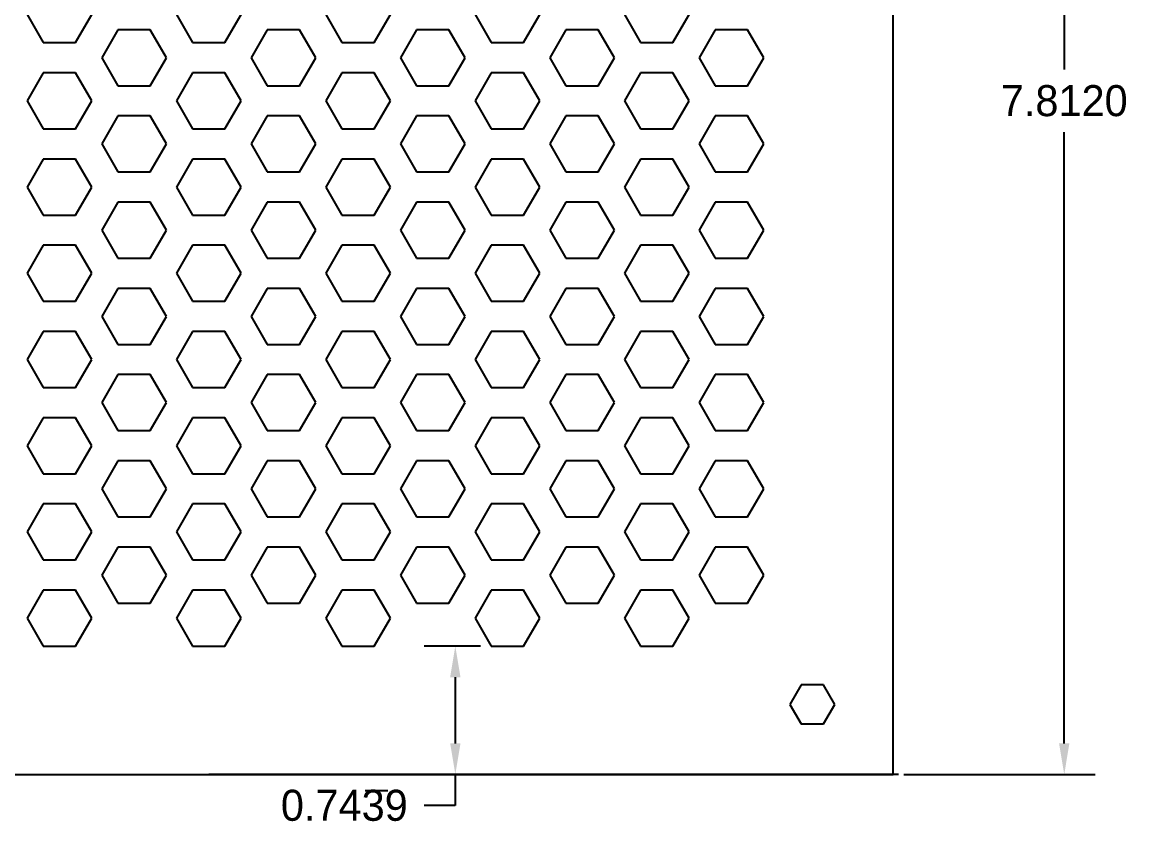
# Model space of a CAD drawing. Header units: inches. Extents: x 13.6 to 24.3, y 13.9 to 24.
# Drawn here: x 17.92 to 24.34, y 14.8 to 19.46 of the extents above; entities that cross this region are included whole.
import ezdxf

# ---------------------------------------------------------------- set-up
doc = ezdxf.new("R2010")
doc.units = ezdxf.units.IN
doc.header["$MEASUREMENT"] = 0
doc.dimstyles.get("Standard").update_dxf_attribs({"dimtxt": 0.18, "dimasz": 0.18, "dimexe": 0.18, "dimexo": 0.0625, "dimgap": 0.09, "dimtad": 0, "dimtih": 1, "dimtoh": 1, "dimdec": 4, "dimzin": 0, "dimdsep": 46, "dimtxsty": 'STANDARD', "dimcen": 0.09, "dimadec": 0, "dimazin": 0, "dimtfac": 1, "dimtdec": 4, "dimtofl": 0, "dimtmove": 0, "dimatfit": 3, "dimfxl": 1, "dimtolj": 1, "dimtzin": 0, "dimarcsym": 0})

# ---------------------------------------------------------------- blocks, each defined once
blk = doc.blocks.new('*D2')
at = {"color": 0, "linetype": 'Continuous', "lineweight": -2, "transparency": 16777216}
for p, q in [((23.0312, 22.9058), (24.1414, 22.9058)), ((23.9614, 22.7258), (23.9614, 19.1817)), ((23.9614, 15.2737), (23.9614, 18.8178)), ((23.0312, 15.0937), (24.1414, 15.0937))]:
    blk.add_line(p, q, dxfattribs=at)
at = {"color": 0, "linetype": 'Continuous', "transparency": 16777216}
for points in [[(23.9314, 22.7258), (23.9914, 22.7258), (23.9614, 22.9058)], [(23.9314, 15.2737), (23.9914, 15.2737), (23.9614, 15.0937)]]:
    blk.add_solid(points, dxfattribs=at)
at = {"layer": 'Defpoints', "color": 0, "linetype": 'Continuous', "transparency": 16777216}
for p in [(22.9688, 22.9058, -0.5), (23.9614, 22.9058), (22.9688, 15.0937, -0.5)]:
    blk.add_point(p, dxfattribs=at)
at = {"color": 0, "linetype": 'Continuous', "transparency": 16777216, "insert": (23.9614, 18.9997), "char_height": 0.18, "attachment_point": 5}
blk.add_mtext('\\A1;7.8120', dxfattribs=at)
blk = doc.blocks.new('*D9')
at = {"color": 0, "linetype": 'Continuous', "lineweight": -2, "transparency": 16777216}
for p, q in [((20.5758, 15.8376), (20.2499, 15.8376)), ((20.4299, 15.6576), (20.4299, 15.2737)), ((20.3674, 15.0937), (20.2499, 15.0937)), ((20.4299, 15.0937), (20.4299, 14.9137)), ((20.4299, 14.9137), (20.2499, 14.9137))]:
    blk.add_line(p, q, dxfattribs=at)
at = {"color": 0, "linetype": 'Continuous', "transparency": 16777216}
for points in [[(20.3999, 15.6576), (20.4599, 15.6576), (20.4299, 15.8376)], [(20.3999, 15.2737), (20.4599, 15.2737), (20.4299, 15.0937)]]:
    blk.add_solid(points, dxfattribs=at)
at = {"layer": 'Defpoints', "color": 0, "linetype": 'Continuous', "transparency": 16777216}
for p in [(20.6383, 15.8376, -0.5), (20.4299, 15.0937, -0.5), (20.4299, 15.0937)]:
    blk.add_point(p, dxfattribs=at)
at = {"color": 0, "linetype": 'Continuous', "transparency": 16777216, "insert": (19.7861, 14.9137), "char_height": 0.18, "attachment_point": 5}
blk.add_mtext('\\A1;0.7439', dxfattribs=at)

msp = doc.modelspace()

# ---------------------------------------------------------------- linework, layer by layer
for p, q in [((22.96875, 15.09375, -0.5), (22.96875, 22.90575, -0.5)), ((17.94648, 19.5, -0.5), (18.04023, 19.33762, -0.5)), ((18.22773, 19.33762, -0.5), (18.32148, 19.5, -0.5)), ((18.8125, 19.5, -0.5), (18.90625, 19.33762, -0.5)), ((19.09375, 19.33762, -0.5), (19.1875, 19.5, -0.5)), ((19.67853, 19.5, -0.5), (19.77228, 19.33762, -0.5)), ((19.95978, 19.33762, -0.5), (20.05353, 19.5, -0.5)), ((20.54455, 19.5, -0.5), (20.6383, 19.33762, -0.5)), ((20.8258, 19.33762, -0.5), (20.91955, 19.5, -0.5)), ((21.41058, 19.5, -0.5), (21.50433, 19.33762, -0.5)), ((21.69183, 19.33762, -0.5), (21.78558, 19.5, -0.5)), ((18.47324, 19.41238, -0.5), (18.37949, 19.25, -0.5)), ((18.66074, 19.41238, -0.5), (18.47324, 19.41238, -0.5)), ((18.75449, 19.25, -0.5), (18.66074, 19.41238, -0.5)), ((19.33926, 19.41238, -0.5), (19.24551, 19.25, -0.5)), ((19.52676, 19.41238, -0.5), (19.33926, 19.41238, -0.5)), ((19.62051, 19.25, -0.5), (19.52676, 19.41238, -0.5)), ((20.20529, 19.41238, -0.5), (20.11154, 19.25, -0.5)), ((20.39279, 19.41238, -0.5), (20.20529, 19.41238, -0.5)), ((20.48654, 19.25, -0.5), (20.39279, 19.41238, -0.5)), ((21.07132, 19.41238, -0.5), (20.97757, 19.25, -0.5)), ((21.25882, 19.41238, -0.5), (21.07132, 19.41238, -0.5)), ((21.35257, 19.25, -0.5), (21.25882, 19.41238, -0.5)), ((21.93734, 19.41238, -0.5), (21.84359, 19.25, -0.5)), ((22.12484, 19.41238, -0.5), (21.93734, 19.41238, -0.5)), ((22.21859, 19.25, -0.5), (22.12484, 19.41238, -0.5)), ((18.04023, 19.33762, -0.5), (18.22773, 19.33762, -0.5)), ((18.90625, 19.33762, -0.5), (19.09375, 19.33762, -0.5)), ((19.77228, 19.33762, -0.5), (19.95978, 19.33762, -0.5)), ((20.6383, 19.33762, -0.5), (20.8258, 19.33762, -0.5)), ((21.50433, 19.33762, -0.5), (21.69183, 19.33762, -0.5)), ((18.37949, 19.25, -0.5), (18.47324, 19.08762, -0.5)), ((18.66074, 19.08762, -0.5), (18.75449, 19.25, -0.5)), ((19.24551, 19.25, -0.5), (19.33926, 19.08762, -0.5)), ((19.52676, 19.08762, -0.5), (19.62051, 19.25, -0.5)), ((20.11154, 19.25, -0.5), (20.20529, 19.08762, -0.5)), ((20.39279, 19.08762, -0.5), (20.48654, 19.25, -0.5)), ((20.97757, 19.25, -0.5), (21.07132, 19.08762, -0.5)), ((21.25882, 19.08762, -0.5), (21.35257, 19.25, -0.5)), ((21.84359, 19.25, -0.5), (21.93734, 19.08762, -0.5)), ((22.12484, 19.08762, -0.5), (22.21859, 19.25, -0.5)), ((18.04023, 19.16238, -0.5), (17.94648, 19, -0.5)), ((18.22773, 19.16238, -0.5), (18.04023, 19.16238, -0.5)), ((18.32148, 19, -0.5), (18.22773, 19.16238, -0.5)), ((18.90625, 19.16238, -0.5), (18.8125, 19, -0.5)), ((19.09375, 19.16238, -0.5), (18.90625, 19.16238, -0.5)), ((19.1875, 19, -0.5), (19.09375, 19.16238, -0.5)), ((19.77228, 19.16238, -0.5), (19.67853, 19, -0.5)), ((19.95978, 19.16238, -0.5), (19.77228, 19.16238, -0.5)), ((20.05353, 19, -0.5), (19.95978, 19.16238, -0.5)), ((20.6383, 19.16238, -0.5), (20.54455, 19, -0.5)), ((20.8258, 19.16238, -0.5), (20.6383, 19.16238, -0.5)), ((20.91955, 19, -0.5), (20.8258, 19.16238, -0.5)), ((21.50433, 19.16238, -0.5), (21.41058, 19, -0.5)), ((21.69183, 19.16238, -0.5), (21.50433, 19.16238, -0.5)), ((21.78558, 19, -0.5), (21.69183, 19.16238, -0.5)), ((18.47324, 19.08762, -0.5), (18.66074, 19.08762, -0.5)), ((19.33926, 19.08762, -0.5), (19.52676, 19.08762, -0.5)), ((20.20529, 19.08762, -0.5), (20.39279, 19.08762, -0.5)), ((21.07132, 19.08762, -0.5), (21.25882, 19.08762, -0.5)), ((21.93734, 19.08762, -0.5), (22.12484, 19.08762, -0.5)), ((17.94648, 19, -0.5), (18.04023, 18.83762, -0.5)), ((18.22773, 18.83762, -0.5), (18.32148, 19, -0.5)), ((18.8125, 19, -0.5), (18.90625, 18.83762, -0.5)), ((19.09375, 18.83762, -0.5), (19.1875, 19, -0.5)), ((19.67853, 19, -0.5), (19.77228, 18.83762, -0.5)), ((19.95978, 18.83762, -0.5), (20.05353, 19, -0.5)), ((20.54455, 19, -0.5), (20.6383, 18.83762, -0.5)), ((20.8258, 18.83762, -0.5), (20.91955, 19, -0.5)), ((21.41058, 19, -0.5), (21.50433, 18.83762, -0.5)), ((21.69183, 18.83762, -0.5), (21.78558, 19, -0.5)), ((18.47324, 18.91238, -0.5), (18.37949, 18.75, -0.5)), ((18.66074, 18.91238, -0.5), (18.47324, 18.91238, -0.5)), ((18.75449, 18.75, -0.5), (18.66074, 18.91238, -0.5)), ((19.33926, 18.91238, -0.5), (19.24551, 18.75, -0.5)), ((19.52676, 18.91238, -0.5), (19.33926, 18.91238, -0.5)), ((19.62051, 18.75, -0.5), (19.52676, 18.91238, -0.5)), ((20.20529, 18.91238, -0.5), (20.11154, 18.75, -0.5)), ((20.39279, 18.91238, -0.5), (20.20529, 18.91238, -0.5)), ((20.48654, 18.75, -0.5), (20.39279, 18.91238, -0.5)), ((21.07132, 18.91238, -0.5), (20.97757, 18.75, -0.5)), ((21.25882, 18.91238, -0.5), (21.07132, 18.91238, -0.5)), ((21.35257, 18.75, -0.5), (21.25882, 18.91238, -0.5)), ((21.93734, 18.91238, -0.5), (21.84359, 18.75, -0.5)), ((22.12484, 18.91238, -0.5), (21.93734, 18.91238, -0.5)), ((22.21859, 18.75, -0.5), (22.12484, 18.91238, -0.5)), ((18.04023, 18.83762, -0.5), (18.22773, 18.83762, -0.5)), ((18.90625, 18.83762, -0.5), (19.09375, 18.83762, -0.5)), ((19.77228, 18.83762, -0.5), (19.95978, 18.83762, -0.5)), ((20.6383, 18.83762, -0.5), (20.8258, 18.83762, -0.5)), ((21.50433, 18.83762, -0.5), (21.69183, 18.83762, -0.5)), ((18.37949, 18.75, -0.5), (18.47324, 18.58762, -0.5)), ((18.66074, 18.58762, -0.5), (18.75449, 18.75, -0.5)), ((19.24551, 18.75, -0.5), (19.33926, 18.58762, -0.5)), ((19.52676, 18.58762, -0.5), (19.62051, 18.75, -0.5)), ((20.11154, 18.75, -0.5), (20.20529, 18.58762, -0.5)), ((20.39279, 18.58762, -0.5), (20.48654, 18.75, -0.5)), ((20.97757, 18.75, -0.5), (21.07132, 18.58762, -0.5)), ((21.25882, 18.58762, -0.5), (21.35257, 18.75, -0.5)), ((21.84359, 18.75, -0.5), (21.93734, 18.58762, -0.5)), ((22.12484, 18.58762, -0.5), (22.21859, 18.75, -0.5)), ((18.04023, 18.66238, -0.5), (17.94648, 18.5, -0.5)), ((18.22773, 18.66238, -0.5), (18.04023, 18.66238, -0.5)), ((18.32148, 18.5, -0.5), (18.22773, 18.66238, -0.5)), ((18.90625, 18.66238, -0.5), (18.8125, 18.5, -0.5)), ((19.09375, 18.66238, -0.5), (18.90625, 18.66238, -0.5)), ((19.1875, 18.5, -0.5), (19.09375, 18.66238, -0.5)), ((19.77228, 18.66238, -0.5), (19.67853, 18.5, -0.5)), ((19.95978, 18.66238, -0.5), (19.77228, 18.66238, -0.5)), ((20.05353, 18.5, -0.5), (19.95978, 18.66238, -0.5)), ((20.6383, 18.66238, -0.5), (20.54455, 18.5, -0.5)), ((20.8258, 18.66238, -0.5), (20.6383, 18.66238, -0.5)), ((20.91955, 18.5, -0.5), (20.8258, 18.66238, -0.5)), ((21.50433, 18.66238, -0.5), (21.41058, 18.5, -0.5)), ((21.69183, 18.66238, -0.5), (21.50433, 18.66238, -0.5)), ((21.78558, 18.5, -0.5), (21.69183, 18.66238, -0.5)), ((18.47324, 18.58762, -0.5), (18.66074, 18.58762, -0.5)), ((19.33926, 18.58762, -0.5), (19.52676, 18.58762, -0.5)), ((20.20529, 18.58762, -0.5), (20.39279, 18.58762, -0.5)), ((21.07132, 18.58762, -0.5), (21.25882, 18.58762, -0.5)), ((21.93734, 18.58762, -0.5), (22.12484, 18.58762, -0.5)), ((17.94648, 18.5, -0.5), (18.04023, 18.33762, -0.5)), ((18.22773, 18.33762, -0.5), (18.32148, 18.5, -0.5)), ((18.8125, 18.5, -0.5), (18.90625, 18.33762, -0.5)), ((19.09375, 18.33762, -0.5), (19.1875, 18.5, -0.5)), ((19.67853, 18.5, -0.5), (19.77228, 18.33762, -0.5)), ((19.95978, 18.33762, -0.5), (20.05353, 18.5, -0.5)), ((20.54455, 18.5, -0.5), (20.6383, 18.33762, -0.5)), ((20.8258, 18.33762, -0.5), (20.91955, 18.5, -0.5)), ((21.41058, 18.5, -0.5), (21.50433, 18.33762, -0.5)), ((21.69183, 18.33762, -0.5), (21.78558, 18.5, -0.5)), ((18.47324, 18.41238, -0.5), (18.37949, 18.25, -0.5)), ((18.66074, 18.41238, -0.5), (18.47324, 18.41238, -0.5)), ((18.75449, 18.25, -0.5), (18.66074, 18.41238, -0.5)), ((19.33926, 18.41238, -0.5), (19.24551, 18.25, -0.5)), ((19.52676, 18.41238, -0.5), (19.33926, 18.41238, -0.5)), ((19.62051, 18.25, -0.5), (19.52676, 18.41238, -0.5)), ((20.20529, 18.41238, -0.5), (20.11154, 18.25, -0.5)), ((20.39279, 18.41238, -0.5), (20.20529, 18.41238, -0.5)), ((20.48654, 18.25, -0.5), (20.39279, 18.41238, -0.5)), ((21.07132, 18.41238, -0.5), (20.97757, 18.25, -0.5)), ((21.25882, 18.41238, -0.5), (21.07132, 18.41238, -0.5)), ((21.35257, 18.25, -0.5), (21.25882, 18.41238, -0.5)), ((21.93734, 18.41238, -0.5), (21.84359, 18.25, -0.5)), ((22.12484, 18.41238, -0.5), (21.93734, 18.41238, -0.5)), ((22.21859, 18.25, -0.5), (22.12484, 18.41238, -0.5)), ((18.04023, 18.33762, -0.5), (18.22773, 18.33762, -0.5)), ((18.90625, 18.33762, -0.5), (19.09375, 18.33762, -0.5)), ((19.77228, 18.33762, -0.5), (19.95978, 18.33762, -0.5)), ((20.6383, 18.33762, -0.5), (20.8258, 18.33762, -0.5)), ((21.50433, 18.33762, -0.5), (21.69183, 18.33762, -0.5)), ((18.37949, 18.25, -0.5), (18.47324, 18.08762, -0.5)), ((18.66074, 18.08762, -0.5), (18.75449, 18.25, -0.5)), ((19.24551, 18.25, -0.5), (19.33926, 18.08762, -0.5)), ((19.52676, 18.08762, -0.5), (19.62051, 18.25, -0.5)), ((20.11154, 18.25, -0.5), (20.20529, 18.08762, -0.5)), ((20.39279, 18.08762, -0.5), (20.48654, 18.25, -0.5)), ((20.97757, 18.25, -0.5), (21.07132, 18.08762, -0.5)), ((21.25882, 18.08762, -0.5), (21.35257, 18.25, -0.5)), ((21.84359, 18.25, -0.5), (21.93734, 18.08762, -0.5)), ((22.12484, 18.08762, -0.5), (22.21859, 18.25, -0.5)), ((18.04023, 18.16238, -0.5), (17.94648, 18, -0.5)), ((18.22773, 18.16238, -0.5), (18.04023, 18.16238, -0.5)), ((18.32148, 18, -0.5), (18.22773, 18.16238, -0.5)), ((18.90625, 18.16238, -0.5), (18.8125, 18, -0.5)), ((19.09375, 18.16238, -0.5), (18.90625, 18.16238, -0.5)), ((19.1875, 18, -0.5), (19.09375, 18.16238, -0.5)), ((19.77228, 18.16238, -0.5), (19.67853, 18, -0.5)), ((19.95978, 18.16238, -0.5), (19.77228, 18.16238, -0.5)), ((20.05353, 18, -0.5), (19.95978, 18.16238, -0.5)), ((20.6383, 18.16238, -0.5), (20.54455, 18, -0.5)), ((20.8258, 18.16238, -0.5), (20.6383, 18.16238, -0.5)), ((20.91955, 18, -0.5), (20.8258, 18.16238, -0.5)), ((21.50433, 18.16238, -0.5), (21.41058, 18, -0.5)), ((21.69183, 18.16238, -0.5), (21.50433, 18.16238, -0.5)), ((21.78558, 18, -0.5), (21.69183, 18.16238, -0.5)), ((18.47324, 18.08762, -0.5), (18.66074, 18.08762, -0.5)), ((19.33926, 18.08762, -0.5), (19.52676, 18.08762, -0.5)), ((20.20529, 18.08762, -0.5), (20.39279, 18.08762, -0.5)), ((21.07132, 18.08762, -0.5), (21.25882, 18.08762, -0.5)), ((21.93734, 18.08762, -0.5), (22.12484, 18.08762, -0.5)), ((17.94648, 18, -0.5), (18.04023, 17.83762, -0.5)), ((18.22773, 17.83762, -0.5), (18.32148, 18, -0.5)), ((18.8125, 18, -0.5), (18.90625, 17.83762, -0.5)), ((19.09375, 17.83762, -0.5), (19.1875, 18, -0.5)), ((19.67853, 18, -0.5), (19.77228, 17.83762, -0.5)), ((19.95978, 17.83762, -0.5), (20.05353, 18, -0.5)), ((20.54455, 18, -0.5), (20.6383, 17.83762, -0.5)), ((20.8258, 17.83762, -0.5), (20.91955, 18, -0.5)), ((21.41058, 18, -0.5), (21.50433, 17.83762, -0.5)), ((21.69183, 17.83762, -0.5), (21.78558, 18, -0.5)), ((18.47324, 17.91238, -0.5), (18.37949, 17.75, -0.5)), ((18.66074, 17.91238, -0.5), (18.47324, 17.91238, -0.5)), ((18.75449, 17.75, -0.5), (18.66074, 17.91238, -0.5)), ((19.33926, 17.91238, -0.5), (19.24551, 17.75, -0.5)), ((19.52676, 17.91238, -0.5), (19.33926, 17.91238, -0.5)), ((19.62051, 17.75, -0.5), (19.52676, 17.91238, -0.5)), ((20.20529, 17.91238, -0.5), (20.11154, 17.75, -0.5)), ((20.39279, 17.91238, -0.5), (20.20529, 17.91238, -0.5)), ((20.48654, 17.75, -0.5), (20.39279, 17.91238, -0.5)), ((21.07132, 17.91238, -0.5), (20.97757, 17.75, -0.5)), ((21.25882, 17.91238, -0.5), (21.07132, 17.91238, -0.5)), ((21.35257, 17.75, -0.5), (21.25882, 17.91238, -0.5)), ((21.93734, 17.91238, -0.5), (21.84359, 17.75, -0.5)), ((22.12484, 17.91238, -0.5), (21.93734, 17.91238, -0.5)), ((22.21859, 17.75, -0.5), (22.12484, 17.91238, -0.5)), ((18.04023, 17.83762, -0.5), (18.22773, 17.83762, -0.5)), ((18.90625, 17.83762, -0.5), (19.09375, 17.83762, -0.5)), ((19.77228, 17.83762, -0.5), (19.95978, 17.83762, -0.5)), ((20.6383, 17.83762, -0.5), (20.8258, 17.83762, -0.5)), ((21.50433, 17.83762, -0.5), (21.69183, 17.83762, -0.5)), ((18.37949, 17.75, -0.5), (18.47324, 17.58762, -0.5)), ((18.66074, 17.58762, -0.5), (18.75449, 17.75, -0.5)), ((19.24551, 17.75, -0.5), (19.33926, 17.58762, -0.5)), ((19.52676, 17.58762, -0.5), (19.62051, 17.75, -0.5)), ((20.11154, 17.75, -0.5), (20.20529, 17.58762, -0.5)), ((20.39279, 17.58762, -0.5), (20.48654, 17.75, -0.5)), ((20.97757, 17.75, -0.5), (21.07132, 17.58762, -0.5)), ((21.25882, 17.58762, -0.5), (21.35257, 17.75, -0.5)), ((21.84359, 17.75, -0.5), (21.93734, 17.58762, -0.5)), ((22.12484, 17.58762, -0.5), (22.21859, 17.75, -0.5)), ((18.04023, 17.66238, -0.5), (17.94648, 17.5, -0.5)), ((18.22773, 17.66238, -0.5), (18.04023, 17.66238, -0.5)), ((18.32148, 17.5, -0.5), (18.22773, 17.66238, -0.5)), ((18.90625, 17.66238, -0.5), (18.8125, 17.5, -0.5)), ((19.09375, 17.66238, -0.5), (18.90625, 17.66238, -0.5)), ((19.1875, 17.5, -0.5), (19.09375, 17.66238, -0.5)), ((19.77228, 17.66238, -0.5), (19.67853, 17.5, -0.5)), ((19.95978, 17.66238, -0.5), (19.77228, 17.66238, -0.5)), ((20.05353, 17.5, -0.5), (19.95978, 17.66238, -0.5)), ((20.6383, 17.66238, -0.5), (20.54455, 17.5, -0.5)), ((20.8258, 17.66238, -0.5), (20.6383, 17.66238, -0.5)), ((20.91955, 17.5, -0.5), (20.8258, 17.66238, -0.5)), ((21.50433, 17.66238, -0.5), (21.41058, 17.5, -0.5)), ((21.69183, 17.66238, -0.5), (21.50433, 17.66238, -0.5)), ((21.78558, 17.5, -0.5), (21.69183, 17.66238, -0.5)), ((18.47324, 17.58762, -0.5), (18.66074, 17.58762, -0.5)), ((19.33926, 17.58762, -0.5), (19.52676, 17.58762, -0.5)), ((20.20529, 17.58762, -0.5), (20.39279, 17.58762, -0.5)), ((21.07132, 17.58762, -0.5), (21.25882, 17.58762, -0.5)), ((21.93734, 17.58762, -0.5), (22.12484, 17.58762, -0.5)), ((17.94648, 17.5, -0.5), (18.04023, 17.33762, -0.5)), ((18.22773, 17.33762, -0.5), (18.32148, 17.5, -0.5)), ((18.8125, 17.5, -0.5), (18.90625, 17.33762, -0.5)), ((19.09375, 17.33762, -0.5), (19.1875, 17.5, -0.5)), ((19.67853, 17.5, -0.5), (19.77228, 17.33762, -0.5)), ((19.95978, 17.33762, -0.5), (20.05353, 17.5, -0.5)), ((20.54455, 17.5, -0.5), (20.6383, 17.33762, -0.5)), ((20.8258, 17.33762, -0.5), (20.91955, 17.5, -0.5)), ((21.41058, 17.5, -0.5), (21.50433, 17.33762, -0.5)), ((21.69183, 17.33762, -0.5), (21.78558, 17.5, -0.5)), ((18.47324, 17.41238, -0.5), (18.37949, 17.25, -0.5)), ((18.66074, 17.41238, -0.5), (18.47324, 17.41238, -0.5)), ((18.75449, 17.25, -0.5), (18.66074, 17.41238, -0.5)), ((19.33926, 17.41238, -0.5), (19.24551, 17.25, -0.5)), ((19.52676, 17.41238, -0.5), (19.33926, 17.41238, -0.5)), ((19.62051, 17.25, -0.5), (19.52676, 17.41238, -0.5)), ((20.20529, 17.41238, -0.5), (20.11154, 17.25, -0.5)), ((20.39279, 17.41238, -0.5), (20.20529, 17.41238, -0.5)), ((20.48654, 17.25, -0.5), (20.39279, 17.41238, -0.5)), ((21.07132, 17.41238, -0.5), (20.97757, 17.25, -0.5)), ((21.25882, 17.41238, -0.5), (21.07132, 17.41238, -0.5)), ((21.35257, 17.25, -0.5), (21.25882, 17.41238, -0.5)), ((21.93734, 17.41238, -0.5), (21.84359, 17.25, -0.5)), ((22.12484, 17.41238, -0.5), (21.93734, 17.41238, -0.5)), ((22.21859, 17.25, -0.5), (22.12484, 17.41238, -0.5)), ((18.04023, 17.33762, -0.5), (18.22773, 17.33762, -0.5)), ((18.90625, 17.33762, -0.5), (19.09375, 17.33762, -0.5)), ((19.77228, 17.33762, -0.5), (19.95978, 17.33762, -0.5)), ((20.6383, 17.33762, -0.5), (20.8258, 17.33762, -0.5)), ((21.50433, 17.33762, -0.5), (21.69183, 17.33762, -0.5)), ((18.37949, 17.25, -0.5), (18.47324, 17.08762, -0.5)), ((18.66074, 17.08762, -0.5), (18.75449, 17.25, -0.5)), ((19.24551, 17.25, -0.5), (19.33926, 17.08762, -0.5)), ((19.52676, 17.08762, -0.5), (19.62051, 17.25, -0.5)), ((20.11154, 17.25, -0.5), (20.20529, 17.08762, -0.5)), ((20.39279, 17.08762, -0.5), (20.48654, 17.25, -0.5)), ((20.97757, 17.25, -0.5), (21.07132, 17.08762, -0.5)), ((21.25882, 17.08762, -0.5), (21.35257, 17.25, -0.5)), ((21.84359, 17.25, -0.5), (21.93734, 17.08762, -0.5)), ((22.12484, 17.08762, -0.5), (22.21859, 17.25, -0.5)), ((18.04023, 17.16238, -0.5), (17.94648, 17, -0.5)), ((18.22773, 17.16238, -0.5), (18.04023, 17.16238, -0.5)), ((18.32148, 17, -0.5), (18.22773, 17.16238, -0.5)), ((18.90625, 17.16238, -0.5), (18.8125, 17, -0.5)), ((19.09375, 17.16238, -0.5), (18.90625, 17.16238, -0.5)), ((19.1875, 17, -0.5), (19.09375, 17.16238, -0.5)), ((19.77228, 17.16238, -0.5), (19.67853, 17, -0.5)), ((19.95978, 17.16238, -0.5), (19.77228, 17.16238, -0.5)), ((20.05353, 17, -0.5), (19.95978, 17.16238, -0.5)), ((20.6383, 17.16238, -0.5), (20.54455, 17, -0.5)), ((20.8258, 17.16238, -0.5), (20.6383, 17.16238, -0.5)), ((20.91955, 17, -0.5), (20.8258, 17.16238, -0.5)), ((21.50433, 17.16238, -0.5), (21.41058, 17, -0.5)), ((21.69183, 17.16238, -0.5), (21.50433, 17.16238, -0.5)), ((21.78558, 17, -0.5), (21.69183, 17.16238, -0.5)), ((18.47324, 17.08762, -0.5), (18.66074, 17.08762, -0.5)), ((19.33926, 17.08762, -0.5), (19.52676, 17.08762, -0.5)), ((20.20529, 17.08762, -0.5), (20.39279, 17.08762, -0.5)), ((21.07132, 17.08762, -0.5), (21.25882, 17.08762, -0.5)), ((21.93734, 17.08762, -0.5), (22.12484, 17.08762, -0.5)), ((17.94648, 17, -0.5), (18.04023, 16.83762, -0.5)), ((18.22773, 16.83762, -0.5), (18.32148, 17, -0.5)), ((18.8125, 17, -0.5), (18.90625, 16.83762, -0.5)), ((19.09375, 16.83762, -0.5), (19.1875, 17, -0.5)), ((19.67853, 17, -0.5), (19.77228, 16.83762, -0.5)), ((19.95978, 16.83762, -0.5), (20.05353, 17, -0.5)), ((20.54455, 17, -0.5), (20.6383, 16.83762, -0.5)), ((20.8258, 16.83762, -0.5), (20.91955, 17, -0.5)), ((21.41058, 17, -0.5), (21.50433, 16.83762, -0.5)), ((21.69183, 16.83762, -0.5), (21.78558, 17, -0.5)), ((18.47324, 16.91238, -0.5), (18.37949, 16.75, -0.5)), ((18.66074, 16.91238, -0.5), (18.47324, 16.91238, -0.5)), ((18.75449, 16.75, -0.5), (18.66074, 16.91238, -0.5)), ((19.33926, 16.91238, -0.5), (19.24551, 16.75, -0.5)), ((19.52676, 16.91238, -0.5), (19.33926, 16.91238, -0.5)), ((19.62051, 16.75, -0.5), (19.52676, 16.91238, -0.5)), ((20.20529, 16.91238, -0.5), (20.11154, 16.75, -0.5)), ((20.39279, 16.91238, -0.5), (20.20529, 16.91238, -0.5)), ((20.48654, 16.75, -0.5), (20.39279, 16.91238, -0.5)), ((21.07132, 16.91238, -0.5), (20.97757, 16.75, -0.5)), ((21.25882, 16.91238, -0.5), (21.07132, 16.91238, -0.5)), ((21.35257, 16.75, -0.5), (21.25882, 16.91238, -0.5)), ((21.93734, 16.91238, -0.5), (21.84359, 16.75, -0.5)), ((22.12484, 16.91238, -0.5), (21.93734, 16.91238, -0.5)), ((22.21859, 16.75, -0.5), (22.12484, 16.91238, -0.5)), ((18.04023, 16.83762, -0.5), (18.22773, 16.83762, -0.5)), ((18.90625, 16.83762, -0.5), (19.09375, 16.83762, -0.5)), ((19.77228, 16.83762, -0.5), (19.95978, 16.83762, -0.5)), ((20.6383, 16.83762, -0.5), (20.8258, 16.83762, -0.5)), ((21.50433, 16.83762, -0.5), (21.69183, 16.83762, -0.5)), ((18.37949, 16.75, -0.5), (18.47324, 16.58762, -0.5)), ((18.66074, 16.58762, -0.5), (18.75449, 16.75, -0.5)), ((19.24551, 16.75, -0.5), (19.33926, 16.58762, -0.5)), ((19.52676, 16.58762, -0.5), (19.62051, 16.75, -0.5)), ((20.11154, 16.75, -0.5), (20.20529, 16.58762, -0.5)), ((20.39279, 16.58762, -0.5), (20.48654, 16.75, -0.5)), ((20.97757, 16.75, -0.5), (21.07132, 16.58762, -0.5)), ((21.25882, 16.58762, -0.5), (21.35257, 16.75, -0.5)), ((21.84359, 16.75, -0.5), (21.93734, 16.58762, -0.5)), ((22.12484, 16.58762, -0.5), (22.21859, 16.75, -0.5)), ((18.04023, 16.66238, -0.5), (17.94648, 16.5, -0.5)), ((18.22773, 16.66238, -0.5), (18.04023, 16.66238, -0.5)), ((18.32148, 16.5, -0.5), (18.22773, 16.66238, -0.5)), ((18.90625, 16.66238, -0.5), (18.8125, 16.5, -0.5)), ((19.09375, 16.66238, -0.5), (18.90625, 16.66238, -0.5)), ((19.1875, 16.5, -0.5), (19.09375, 16.66238, -0.5)), ((19.77228, 16.66238, -0.5), (19.67853, 16.5, -0.5)), ((19.95978, 16.66238, -0.5), (19.77228, 16.66238, -0.5)), ((20.05353, 16.5, -0.5), (19.95978, 16.66238, -0.5)), ((20.6383, 16.66238, -0.5), (20.54455, 16.5, -0.5)), ((20.8258, 16.66238, -0.5), (20.6383, 16.66238, -0.5)), ((20.91955, 16.5, -0.5), (20.8258, 16.66238, -0.5)), ((21.50433, 16.66238, -0.5), (21.41058, 16.5, -0.5)), ((21.69183, 16.66238, -0.5), (21.50433, 16.66238, -0.5)), ((21.78558, 16.5, -0.5), (21.69183, 16.66238, -0.5)), ((18.47324, 16.58762, -0.5), (18.66074, 16.58762, -0.5)), ((19.33926, 16.58762, -0.5), (19.52676, 16.58762, -0.5)), ((20.20529, 16.58762, -0.5), (20.39279, 16.58762, -0.5)), ((21.07132, 16.58762, -0.5), (21.25882, 16.58762, -0.5)), ((21.93734, 16.58762, -0.5), (22.12484, 16.58762, -0.5)), ((17.94648, 16.5, -0.5), (18.04023, 16.33762, -0.5)), ((18.22773, 16.33762, -0.5), (18.32148, 16.5, -0.5)), ((18.8125, 16.5, -0.5), (18.90625, 16.33762, -0.5)), ((19.09375, 16.33762, -0.5), (19.1875, 16.5, -0.5)), ((19.67853, 16.5, -0.5), (19.77228, 16.33762, -0.5)), ((19.95978, 16.33762, -0.5), (20.05353, 16.5, -0.5)), ((20.54455, 16.5, -0.5), (20.6383, 16.33762, -0.5)), ((20.8258, 16.33762, -0.5), (20.91955, 16.5, -0.5)), ((21.41058, 16.5, -0.5), (21.50433, 16.33762, -0.5)), ((21.69183, 16.33762, -0.5), (21.78558, 16.5, -0.5)), ((18.47324, 16.41238, -0.5), (18.37949, 16.25, -0.5)), ((18.66074, 16.41238, -0.5), (18.47324, 16.41238, -0.5)), ((18.75449, 16.25, -0.5), (18.66074, 16.41238, -0.5)), ((19.33926, 16.41238, -0.5), (19.24551, 16.25, -0.5)), ((19.52676, 16.41238, -0.5), (19.33926, 16.41238, -0.5)), ((19.62051, 16.25, -0.5), (19.52676, 16.41238, -0.5)), ((20.20529, 16.41238, -0.5), (20.11154, 16.25, -0.5)), ((20.39279, 16.41238, -0.5), (20.20529, 16.41238, -0.5)), ((20.48654, 16.25, -0.5), (20.39279, 16.41238, -0.5)), ((21.07132, 16.41238, -0.5), (20.97757, 16.25, -0.5)), ((21.25882, 16.41238, -0.5), (21.07132, 16.41238, -0.5)), ((21.35257, 16.25, -0.5), (21.25882, 16.41238, -0.5)), ((21.93734, 16.41238, -0.5), (21.84359, 16.25, -0.5)), ((22.12484, 16.41238, -0.5), (21.93734, 16.41238, -0.5)), ((22.21859, 16.25, -0.5), (22.12484, 16.41238, -0.5)), ((18.04023, 16.33762, -0.5), (18.22773, 16.33762, -0.5)), ((18.90625, 16.33762, -0.5), (19.09375, 16.33762, -0.5)), ((19.77228, 16.33762, -0.5), (19.95978, 16.33762, -0.5)), ((20.6383, 16.33762, -0.5), (20.8258, 16.33762, -0.5)), ((21.50433, 16.33762, -0.5), (21.69183, 16.33762, -0.5)), ((18.37949, 16.25, -0.5), (18.47324, 16.08762, -0.5)), ((18.66074, 16.08762, -0.5), (18.75449, 16.25, -0.5)), ((19.24551, 16.25, -0.5), (19.33926, 16.08762, -0.5)), ((19.52676, 16.08762, -0.5), (19.62051, 16.25, -0.5)), ((20.11154, 16.25, -0.5), (20.20529, 16.08762, -0.5)), ((20.39279, 16.08762, -0.5), (20.48654, 16.25, -0.5)), ((20.97757, 16.25, -0.5), (21.07132, 16.08762, -0.5)), ((21.25882, 16.08762, -0.5), (21.35257, 16.25, -0.5)), ((21.84359, 16.25, -0.5), (21.93734, 16.08762, -0.5)), ((22.12484, 16.08762, -0.5), (22.21859, 16.25, -0.5)), ((18.04023, 16.16238, -0.5), (17.94648, 16, -0.5)), ((18.22773, 16.16238, -0.5), (18.04023, 16.16238, -0.5)), ((18.32148, 16, -0.5), (18.22773, 16.16238, -0.5)), ((18.90625, 16.16238, -0.5), (18.8125, 16, -0.5)), ((19.09375, 16.16238, -0.5), (18.90625, 16.16238, -0.5)), ((19.1875, 16, -0.5), (19.09375, 16.16238, -0.5)), ((19.77228, 16.16238, -0.5), (19.67853, 16, -0.5)), ((19.95978, 16.16238, -0.5), (19.77228, 16.16238, -0.5)), ((20.05353, 16, -0.5), (19.95978, 16.16238, -0.5)), ((20.6383, 16.16238, -0.5), (20.54455, 16, -0.5)), ((20.8258, 16.16238, -0.5), (20.6383, 16.16238, -0.5)), ((20.91955, 16, -0.5), (20.8258, 16.16238, -0.5)), ((21.50433, 16.16238, -0.5), (21.41058, 16, -0.5)), ((21.69183, 16.16238, -0.5), (21.50433, 16.16238, -0.5)), ((21.78558, 16, -0.5), (21.69183, 16.16238, -0.5)), ((18.47324, 16.08762, -0.5), (18.66074, 16.08762, -0.5)), ((19.33926, 16.08762, -0.5), (19.52676, 16.08762, -0.5)), ((20.20529, 16.08762, -0.5), (20.39279, 16.08762, -0.5)), ((21.07132, 16.08762, -0.5), (21.25882, 16.08762, -0.5)), ((21.93734, 16.08762, -0.5), (22.12484, 16.08762, -0.5)), ((17.94648, 16, -0.5), (18.04023, 15.83762, -0.5)), ((18.22773, 15.83762, -0.5), (18.32148, 16, -0.5)), ((18.8125, 16, -0.5), (18.90625, 15.83762, -0.5)), ((19.09375, 15.83762, -0.5), (19.1875, 16, -0.5)), ((19.67853, 16, -0.5), (19.77228, 15.83762, -0.5)), ((19.95978, 15.83762, -0.5), (20.05353, 16, -0.5)), ((20.54455, 16, -0.5), (20.6383, 15.83762, -0.5)), ((20.8258, 15.83762, -0.5), (20.91955, 16, -0.5)), ((21.41058, 16, -0.5), (21.50433, 15.83762, -0.5)), ((21.69183, 15.83762, -0.5), (21.78558, 16, -0.5)), ((18.04023, 15.83762, -0.5), (18.22773, 15.83762, -0.5)), ((18.90625, 15.83762, -0.5), (19.09375, 15.83762, -0.5)), ((19.77228, 15.83762, -0.5), (19.95978, 15.83762, -0.5)), ((20.6383, 15.83762, -0.5), (20.8258, 15.83762, -0.5)), ((21.50433, 15.83762, -0.5), (21.69183, 15.83762, -0.5)), ((22.43476, 15.613, -0.5), (22.36952, 15.5, -0.5)), ((22.56524, 15.613, -0.5), (22.43476, 15.613, -0.5)), ((22.63048, 15.5, -0.5), (22.56524, 15.613, -0.5)), ((22.36952, 15.5, -0.5), (22.43476, 15.387, -0.5)), ((22.56524, 15.387, -0.5), (22.63048, 15.5, -0.5)), ((22.43476, 15.387, -0.5), (22.56524, 15.387, -0.5)), ((15.03125, 15.09375, -0.5), (22.96875, 15.09375, -0.5)), ((23, 15.09375, -0.5), (19, 15.09375, -0.5)), ((22.96875, 15.09375, -0.5), (22, 15.09375, -0.5)), ((19.90653, 15, -0.5), (20.03911, 15, -0.5))]:
    msp.add_line(p, q)

# ---------------------------------------------------------------- dimensions: what is measured, and where the dimension line sits
at = {"color": 1, "linetype": 'Continuous'}
for base, p1, p2, picture, middle in [((23.96142, 22.90575), (22.96875, 15.09375, -0.5), (22.96875, 22.90575, -0.5), '*D2', (23.96142, 18.99975)), ((20.42988, 15.09375), (20.6383, 15.83762, -0.5), (20.42988, 15.09375, -0.5), '*D9', (19.78607, 14.91375))]:
    dim = msp.add_linear_dim(base=base, p1=p1, p2=p2, angle=90, dimstyle='Standard', dxfattribs=at)
    dim.commit()
    dim.dimension.update_dxf_attribs({"geometry": picture, "text_midpoint": middle})

doc.saveas('drawing.dxf')
